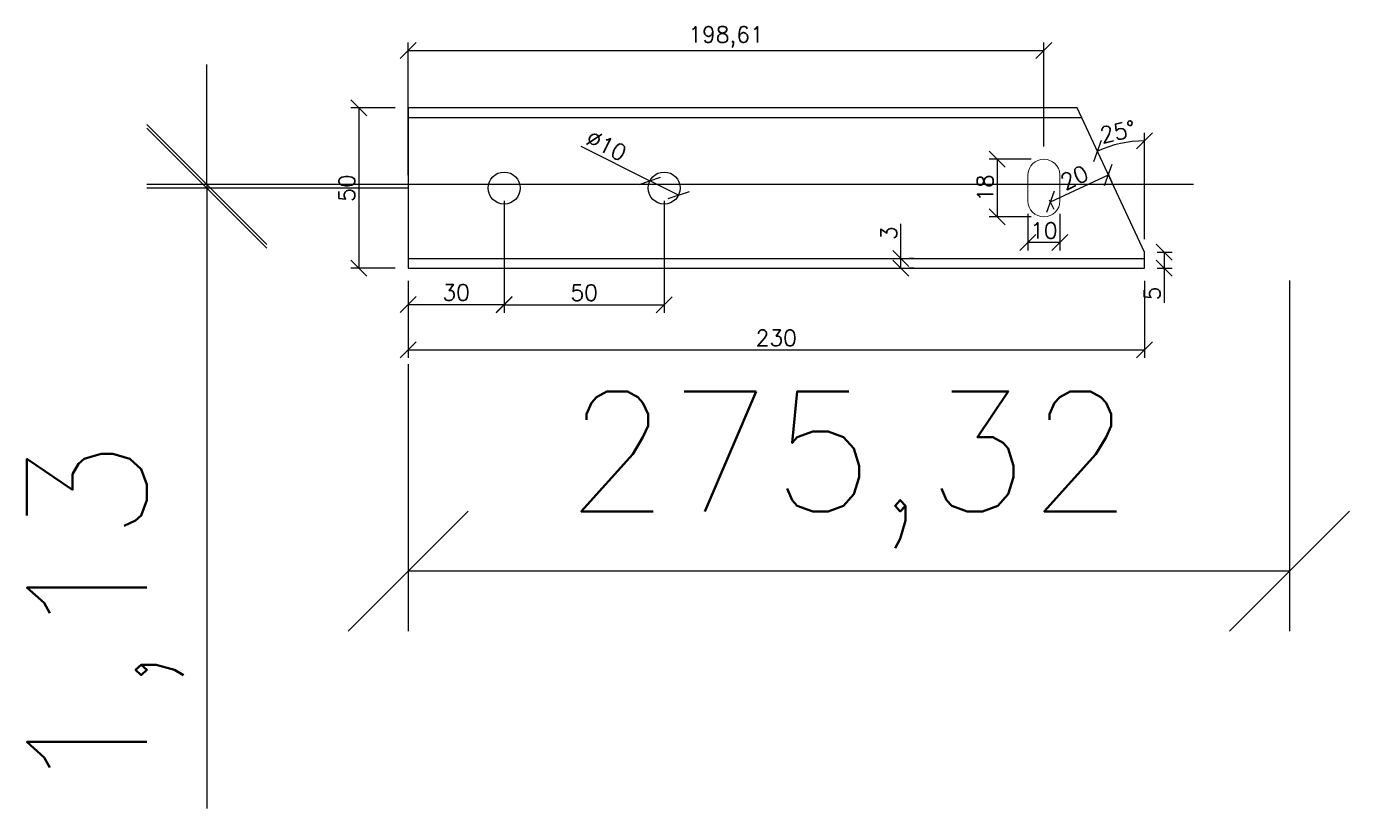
# Model space of a CAD drawing. Header units: millimetres. Extents: x -116399 to 112199, y -90759 to -31335.
# Drawn here: x 30655.3 to 31068.6, y -42800.7 to -42556.5 of the extents above; entities that cross this region are included whole.
import ezdxf

# ---------------------------------------------------------------- set-up
doc = ezdxf.new("R2010")
doc.units = ezdxf.units.MM
doc.styles.add('Annotative', font='simplex.shx', dxfattribs={"height": 2.5})
doc.dimstyles.new('Annotative', dxfattribs={"dimscale": 0, "dimtxt": 2.5, "dimasz": 2.5, "dimexe": 1.25, "dimexo": 2, "dimtad": 1, "dimtxsty": 'Annotative', "dimblk": 'OBLIQUE', "dimcen": 2.5, "dimazin": 3, "dimtfac": 1, "dimtmove": 0, "dimatfit": 3, "dimfxl": 1})

# ---------------------------------------------------------------- blocks, each defined once
blk = doc.blocks.new('_Oblique')
at = {"color": 0, "linetype": 'ByBlock', "lineweight": -2}
blk.add_line((-0.5, -0.5), (0.5, 0.5), dxfattribs=at)
blk = doc.blocks.new('*D333')
at = {"color": 8, "lineweight": -2}
for p, q in [((30770.52, -42581.91), (30756.67, -42581.91)), ((30759.17, -42581.91), (30759.17, -42631.91)), ((30770.52, -42631.91), (30756.67, -42631.91))]:
    blk.add_line(p, q, dxfattribs=at)
at = {"layer": 'Defpoints', "color": 0}
for p in [(30774.52, -42581.91), (30759.17, -42631.91), (30774.52, -42631.91)]:
    blk.add_point(p, dxfattribs=at)
at = {"color": 8, "lineweight": -2, "xscale": 5, "yscale": 5, "zscale": 5}
for p, rotation in [((30759.17, -42581.91), 90), ((30759.17, -42631.91), 270)]:
    blk.add_blockref('_Oblique', p, dxfattribs=dict(at, rotation=rotation))
at = {"insert": (30755.42, -42606.91), "char_height": 5, "attachment_point": 5, "rotation": 90, "style": 'Annotative'}
blk.add_mtext('50', dxfattribs=at)
blk = doc.blocks.new('*D334')
at = {"color": 8, "lineweight": -2}
for p, q in [((30774.52, -42635.91), (30774.52, -42659.96)), ((31004.52, -42635.91), (31004.52, -42659.96)), ((30774.52, -42657.46), (31004.52, -42657.46))]:
    blk.add_line(p, q, dxfattribs=at)
at = {"layer": 'Defpoints', "color": 0}
for p in [(30774.52, -42631.91), (31004.52, -42631.91), (31004.52, -42657.46)]:
    blk.add_point(p, dxfattribs=at)
at = {"color": 8, "lineweight": -2, "xscale": 5, "yscale": 5, "zscale": 5, "rotation": 180}
blk.add_blockref('_Oblique', (30774.52, -42657.46), dxfattribs=at)
at = {"color": 8, "lineweight": -2, "xscale": 5, "yscale": 5, "zscale": 5}
blk.add_blockref('_Oblique', (31004.52, -42657.46), dxfattribs=at)
at = {"insert": (30889.52, -42653.71), "char_height": 5, "attachment_point": 5, "style": 'Annotative'}
blk.add_mtext('230', dxfattribs=at)
blk = doc.blocks.new('*D335')
at = {"color": 8, "lineweight": -2}
for p, q in [((31008.52, -42626.91), (31013.22, -42626.91)), ((31010.72, -42626.91), (31010.72, -42631.91)), ((31008.52, -42631.91), (31013.22, -42631.91)), ((31010.72, -42631.91), (31010.72, -42642.74))]:
    blk.add_line(p, q, dxfattribs=at)
at = {"layer": 'Defpoints', "color": 0}
for p in [(31004.52, -42626.91), (31004.52, -42631.91), (31010.72, -42631.91)]:
    blk.add_point(p, dxfattribs=at)
at = {"color": 8, "lineweight": -2, "xscale": 5, "yscale": 5, "zscale": 5}
for p, rotation in [((31010.72, -42626.91), 90), ((31010.72, -42631.91), 270)]:
    blk.add_blockref('_Oblique', p, dxfattribs=dict(at, rotation=rotation))
at = {"insert": (31006.97, -42639.83), "char_height": 5, "attachment_point": 5, "rotation": 90, "style": 'Annotative'}
blk.add_mtext('5', dxfattribs=at)
blk = doc.blocks.new('*D336')
at = {"color": 8, "lineweight": -2}
blk.add_line((31004.52, -42622.91), (31004.52, -42589.67), dxfattribs=at)
blk.add_arc((31004.52, -42626.91), 34.74, 90, 115, dxfattribs=at)
at = {"layer": 'Defpoints', "color": 0}
for p in [(30983.53, -42581.91), (30999.48, -42592.54), (31004.52, -42626.91), (31004.52, -42626.91), (31004.52, -42631.91)]:
    blk.add_point(p, dxfattribs=at)
at = {"color": 8, "lineweight": -2, "xscale": 5, "yscale": 5, "zscale": 5}
for p, rotation in [((31004.52, -42592.17), 4.842076447060059e-11), ((30989.84, -42595.43), 204.9999999999938)]:
    blk.add_blockref('_Oblique', p, dxfattribs=dict(at, rotation=rotation))
at = {"insert": (30996.19, -42589.34), "char_height": 5, "attachment_point": 5, "rotation": 12.5, "style": 'Annotative'}
blk.add_mtext('25°', dxfattribs=at)
blk = doc.blocks.new('*D337')
at = {"color": 8, "lineweight": -2}
for p, q in [((30774.52, -42602.91), (30774.52, -42561.46)), ((30973.12, -42593.91), (30973.12, -42561.46)), ((30774.52, -42563.96), (30973.12, -42563.96))]:
    blk.add_line(p, q, dxfattribs=at)
at = {"layer": 'Defpoints', "color": 0}
for p in [(30973.12, -42563.96), (30973.12, -42597.91), (30774.52, -42606.91)]:
    blk.add_point(p, dxfattribs=at)
at = {"color": 8, "lineweight": -2, "xscale": 5, "yscale": 5, "zscale": 5, "rotation": 180}
blk.add_blockref('_Oblique', (30774.52, -42563.96), dxfattribs=at)
at = {"color": 8, "lineweight": -2, "xscale": 5, "yscale": 5, "zscale": 5}
blk.add_blockref('_Oblique', (30973.12, -42563.96), dxfattribs=at)
at = {"insert": (30873.82, -42559.73), "char_height": 5, "attachment_point": 5, "style": 'Annotative'}
blk.add_mtext('198,61', dxfattribs=at)
blk = doc.blocks.new('*D338')
at = {"color": 8, "lineweight": -2}
for p, q in [((30968.12, -42614.91), (30968.12, -42626.44)), ((30978.12, -42614.91), (30978.12, -42626.44)), ((30978.12, -42623.94), (30968.12, -42623.94))]:
    blk.add_line(p, q, dxfattribs=at)
at = {"layer": 'Defpoints', "color": 0}
for p in [(30968.12, -42610.91), (30978.12, -42610.91), (30968.12, -42623.94)]:
    blk.add_point(p, dxfattribs=at)
at = {"color": 8, "lineweight": -2, "xscale": 5, "yscale": 5, "zscale": 5, "rotation": 180}
blk.add_blockref('_Oblique', (30968.12, -42623.94), dxfattribs=at)
at = {"color": 8, "lineweight": -2, "xscale": 5, "yscale": 5, "zscale": 5}
blk.add_blockref('_Oblique', (30978.12, -42623.94), dxfattribs=at)
at = {"insert": (30973.12, -42620.19), "char_height": 5, "attachment_point": 5, "style": 'Annotative'}
blk.add_mtext('10', dxfattribs=at)
blk = doc.blocks.new('*D339')
at = {"color": 8, "lineweight": -2}
for p, q in [((30969.12, -42597.91), (30956.03, -42597.91)), ((30958.53, -42597.91), (30958.53, -42615.91)), ((30969.12, -42615.91), (30956.03, -42615.91))]:
    blk.add_line(p, q, dxfattribs=at)
at = {"layer": 'Defpoints', "color": 0}
for p in [(30973.12, -42597.91), (30958.53, -42615.91), (30973.12, -42615.91)]:
    blk.add_point(p, dxfattribs=at)
at = {"color": 8, "lineweight": -2, "xscale": 5, "yscale": 5, "zscale": 5}
for p, rotation in [((30958.53, -42597.91), 90), ((30958.53, -42615.91), 270)]:
    blk.add_blockref('_Oblique', p, dxfattribs=dict(at, rotation=rotation))
at = {"insert": (30954.78, -42606.91), "char_height": 5, "attachment_point": 5, "rotation": 90, "style": 'Annotative'}
blk.add_mtext('18', dxfattribs=at)
blk = doc.blocks.new('*D340')
at = {"color": 8, "lineweight": -2}
for p, q in [((30975.15, -42611.25), (30993.27, -42602.8)), ((30992.94, -42602.08), (30994.33, -42605.06)), ((30974.81, -42610.54), (30976.2, -42613.51))]:
    blk.add_line(p, q, dxfattribs=at)
at = {"layer": 'Defpoints', "color": 0}
for p in [(30991.25, -42598.46), (30993.27, -42602.8), (30973.12, -42606.91)]:
    blk.add_point(p, dxfattribs=at)
at = {"color": 8, "lineweight": -2, "xscale": 5, "yscale": 5, "zscale": 5}
for p, rotation in [((30993.27, -42602.8), 24.99999999999701), ((30975.15, -42611.25), 204.9999999999971)]:
    blk.add_blockref('_Oblique', p, dxfattribs=dict(at, rotation=rotation))
at = {"insert": (30982.62, -42603.62), "char_height": 5, "attachment_point": 5, "rotation": 25, "style": 'Annotative'}
blk.add_mtext('20', dxfattribs=at)
blk = doc.blocks.new('*D341')
at = {"color": 8, "lineweight": -2}
for p, q in [((30928.45, -42628.91), (30928.45, -42618.08)), ((30928.45, -42631.91), (30928.45, -42628.91)), ((30932.45, -42628.91), (30930.95, -42628.91)), ((30932.45, -42631.91), (30930.95, -42631.91))]:
    blk.add_line(p, q, dxfattribs=at)
at = {"layer": 'Defpoints', "color": 0}
for p in [(30928.45, -42628.91), (30928.45, -42628.91), (30928.45, -42631.91)]:
    blk.add_point(p, dxfattribs=at)
at = {"color": 8, "lineweight": -2, "xscale": 5, "yscale": 5, "zscale": 5}
for p, rotation in [((30928.45, -42628.91), 90), ((30928.45, -42631.91), 270)]:
    blk.add_blockref('_Oblique', p, dxfattribs=dict(at, rotation=rotation))
at = {"insert": (30924.7, -42620.99), "char_height": 5, "attachment_point": 5, "rotation": 90, "style": 'Annotative'}
blk.add_mtext('3', dxfattribs=at)
blk = doc.blocks.new('*D342')
at = {"color": 8, "lineweight": -2}
for p, q in [((30804.52, -42610.91), (30804.52, -42645.76)), ((30774.52, -42635.91), (30774.52, -42645.76)), ((30774.52, -42643.26), (30804.52, -42643.26))]:
    blk.add_line(p, q, dxfattribs=at)
at = {"layer": 'Defpoints', "color": 0}
for p in [(30804.52, -42606.91), (30774.52, -42631.91), (30804.52, -42643.26)]:
    blk.add_point(p, dxfattribs=at)
at = {"color": 8, "lineweight": -2, "xscale": 5, "yscale": 5, "zscale": 5, "rotation": 180}
blk.add_blockref('_Oblique', (30774.52, -42643.26), dxfattribs=at)
at = {"color": 8, "lineweight": -2, "xscale": 5, "yscale": 5, "zscale": 5}
blk.add_blockref('_Oblique', (30804.52, -42643.26), dxfattribs=at)
at = {"insert": (30789.52, -42639.51), "char_height": 5, "attachment_point": 5, "style": 'Annotative'}
blk.add_mtext('30', dxfattribs=at)
blk = doc.blocks.new('*D343')
at = {"color": 8, "lineweight": -2}
for p, q in [((30804.52, -42610.91), (30804.52, -42645.83)), ((30854.52, -42610.91), (30854.52, -42645.83)), ((30804.52, -42643.33), (30854.52, -42643.33))]:
    blk.add_line(p, q, dxfattribs=at)
at = {"layer": 'Defpoints', "color": 0}
for p in [(30804.52, -42606.91), (30854.52, -42606.91), (30854.52, -42643.33)]:
    blk.add_point(p, dxfattribs=at)
at = {"color": 8, "lineweight": -2, "xscale": 5, "yscale": 5, "zscale": 5, "rotation": 180}
blk.add_blockref('_Oblique', (30804.52, -42643.33), dxfattribs=at)
at = {"color": 8, "lineweight": -2, "xscale": 5, "yscale": 5, "zscale": 5}
blk.add_blockref('_Oblique', (30854.52, -42643.33), dxfattribs=at)
at = {"insert": (30829.52, -42639.58), "char_height": 5, "attachment_point": 5, "style": 'Annotative'}
blk.add_mtext('50', dxfattribs=at)
blk = doc.blocks.new('*D344')
at = {"color": 8, "lineweight": -2}
for p in [(30828.47, -42593.78), (30858.98, -42609.16)]:
    blk.add_line(p, (30850.05, -42604.66), dxfattribs=at)
at = {"layer": 'Defpoints', "color": 0}
for p in [(30850.05, -42604.66), (30858.98, -42609.16)]:
    blk.add_point(p, dxfattribs=at)
at = {"color": 8, "lineweight": -2, "xscale": 5, "yscale": 5, "zscale": 5}
for p, rotation in [((30850.05, -42604.66), 333.254907405034), ((30858.98, -42609.16), 153.2549074050339)]:
    blk.add_blockref('_Oblique', p, dxfattribs=dict(at, rotation=rotation))
at = {"insert": (30836.48, -42593.62), "char_height": 5, "attachment_point": 5, "rotation": 333.2549, "style": 'Annotative'}
blk.add_mtext('∅10', dxfattribs=at)
blk = doc.blocks.new('*D345')
at = {"color": 8, "lineweight": -2}
for p, q in [((30711.63, -42605.78), (30711.63, -42568.28)), ((31019.83, -42605.78), (30692.88, -42605.78)), ((30774.52, -42606.91), (30692.88, -42606.91)), ((30711.63, -42605.78), (30711.63, -42606.91)), ((30711.63, -42606.91), (30711.63, -42800.66))]:
    blk.add_line(p, q, dxfattribs=at)
at = {"layer": 'Defpoints', "color": 0}
for p in [(30711.63, -42606.91), (30804.52, -42606.91), (31049.83, -42605.78)]:
    blk.add_point(p, dxfattribs=at)
at = {"color": 8, "lineweight": -2, "xscale": 37.5, "yscale": 37.5, "zscale": 37.5}
for p, rotation in [((30711.63, -42605.78), 270), ((30711.63, -42606.91), 90)]:
    blk.add_blockref('_Oblique', p, dxfattribs=dict(at, rotation=rotation))
at = {"insert": (30679.93, -42741.29), "char_height": 37.5, "attachment_point": 5, "rotation": 90, "style": 'Annotative'}
blk.add_mtext('1,13', dxfattribs=at)
blk = doc.blocks.new('*D346')
at = {"color": 8, "lineweight": -2}
for p, q in [((31049.83, -42635.78), (31049.83, -42745.31)), ((30774.52, -42661.91), (30774.52, -42745.31)), ((31049.83, -42726.56), (30774.52, -42726.56))]:
    blk.add_line(p, q, dxfattribs=at)
at = {"layer": 'Defpoints', "color": 0}
for p in [(31049.83, -42605.78), (30774.52, -42631.91), (30774.52, -42726.56)]:
    blk.add_point(p, dxfattribs=at)
at = {"color": 8, "lineweight": -2, "xscale": 37.5, "yscale": 37.5, "zscale": 37.5, "rotation": 180}
blk.add_blockref('_Oblique', (30774.52, -42726.56), dxfattribs=at)
at = {"color": 8, "lineweight": -2, "xscale": 37.5, "yscale": 37.5, "zscale": 37.5}
blk.add_blockref('_Oblique', (31049.83, -42726.56), dxfattribs=at)
at = {"insert": (30912.17, -42694.87), "char_height": 37.5, "attachment_point": 5, "style": 'Annotative'}
blk.add_mtext('275,32', dxfattribs=at)

msp = doc.modelspace()

# ---------------------------------------------------------------- linework, layer by layer
for p, q in [((30774.517, -42584.91), (30984.932, -42584.91)), ((30774.517, -42628.91), (31004.517, -42628.91))]:
    msp.add_line(p, q)
msp.add_lwpolyline([(30774.517, -42581.91), (30774.517, -42631.91), (31004.517, -42631.91), (31004.517, -42626.91), (30983.533, -42581.91), (30774.517, -42581.91)])
at = {"color": 7, "lineweight": 18}
msp.add_lwpolyline([(30978.115, -42602.63, 0.9453117), (30968.131, -42602.63), (30968.123, -42602.91), (30968.123, -42607.229), (30968.123, -42610.91, 1), (30978.123, -42610.91), (30978.123, -42607.229), (30978.123, -42602.91)], format="xyb", close=True, dxfattribs=at)
at = {"color": 7, "linetype": 'Continuous', "lineweight": 25}
for centre in [(30804.517, -42606.91), (30854.517, -42606.91)]:
    msp.add_circle(centre, 5, dxfattribs=at)

# ---------------------------------------------------------------- dimensions: what is measured, and where the dimension line sits
for base, p1, p2, picture, middle in [((30973.123, -42563.961), (30774.517, -42606.91), (30973.123, -42597.91), '*D337', (30873.82, -42559.735)), ((30774.5166, -42726.5621), (31049.832, -42605.7795), (30774.5166, -42631.9105), '*D346', (30912.1743, -42694.8656)), ((30804.517, -42643.259), (30774.517, -42631.91), (30804.517, -42606.91), '*D342', (30789.517, -42639.509)), ((30854.517, -42643.332), (30804.517, -42606.91), (30854.517, -42606.91), '*D343', (30829.517, -42639.582)), ((30968.123, -42623.942), (30978.123, -42610.91), (30968.123, -42610.91), '*D338', (30973.123, -42620.192)), ((31004.517, -42657.463), (30774.517, -42631.91), (31004.517, -42631.91), '*D334', (30889.517, -42653.713))]:
    dim = msp.add_linear_dim(base=base, p1=p1, p2=p2, dimstyle='Annotative', override={"dimscale": 0, "dimtix": 0, "dimtofl": 1, "dimtmove": 0, "dimatfit": 3})
    dim.commit()
    dim.dimension.update_dxf_attribs({"geometry": picture, "text_midpoint": middle})
for base, p1, p2, angle, picture, middle in [((30711.626, -42606.91), (31049.832, -42605.78), (30804.517, -42606.91), 90, '*D345', (30679.93, -42741.285)), ((30759.169, -42631.91), (30774.517, -42581.91), (30774.517, -42631.91), 270, '*D333', (30755.419, -42606.91)), ((30958.527, -42615.91), (30973.123, -42597.91), (30973.123, -42615.91), 270, '*D339', (30954.777, -42606.91)), ((30928.451, -42628.91), (30928.451, -42631.91), (30928.451, -42628.91), 270, '*D341', (30924.701, -42620.994)), ((31010.72, -42631.91), (31004.517, -42626.91), (31004.517, -42631.91), 270, '*D335', (31006.97, -42639.827))]:
    dim = msp.add_linear_dim(base=base, p1=p1, p2=p2, angle=angle, dimstyle='Annotative', override={"dimscale": 0, "dimtix": 0, "dimtofl": 1, "dimtmove": 0, "dimatfit": 3})
    dim.commit()
    dim.dimension.update_dxf_attribs({"geometry": picture, "text_midpoint": middle})
dim = msp.add_angular_dim_2l(base=(31004.517, -42626.91), line1=((31004.517, -42626.91), (30983.533, -42581.91)), line2=((31004.517, -42631.91), (30999.482, -42592.542)), dimstyle='Annotative', override={"dimscale": 0, "dimtix": 0, "dimtofl": 1, "dimtmove": 0, "dimatfit": 3})
dim.commit()
dim.dimension.update_dxf_attribs({"geometry": '*D336', "text_midpoint": (30996.187, -42589.337)})
dim = msp.add_diameter_dim_2p(p1=(30858.982, -42609.161), p2=(30850.052, -42604.66), dimstyle='Annotative', override={"dimscale": 0, "dimtix": 0, "dimtofl": 1, "dimtmove": 0, "dimatfit": 3})
dim.commit()
dim.dimension.update_dxf_attribs({"geometry": '*D344', "text_midpoint": (30836.483, -42593.624)})
dim = msp.add_aligned_dim(p1=(30973.123, -42606.91), p2=(30991.249, -42598.458), distance=-4.786, dimstyle='Annotative', override={"dimscale": 0, "dimtix": 0, "dimtofl": 1, "dimtmove": 0, "dimatfit": 3})
dim.commit()
dim.dimension.update_dxf_attribs({"geometry": '*D340', "text_midpoint": (30982.624, -42603.623)})

doc.saveas('drawing.dxf')
